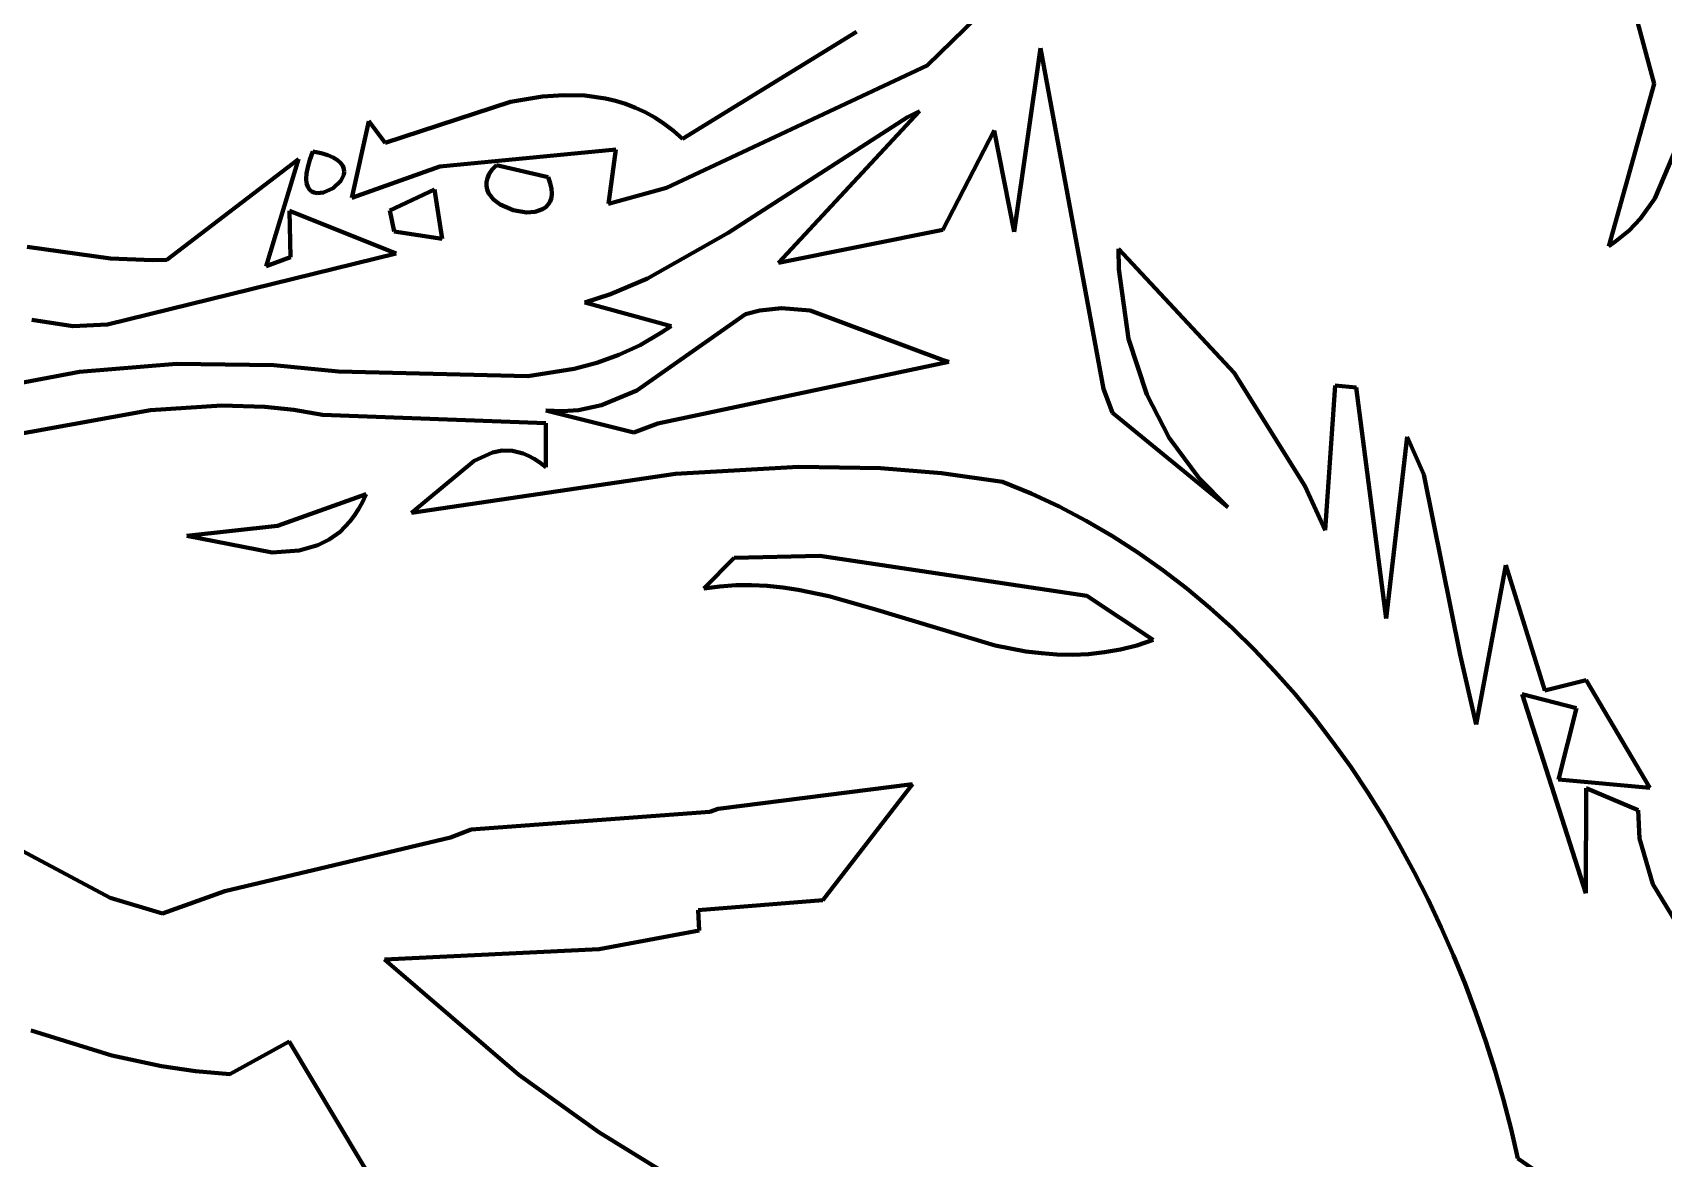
# Model space of a CAD drawing. Header units: millimetres. Extents: x 0 to 10.4, y 0 to 10.4.
# Drawn here: x 6.88 to 7.667, y 6.65 to 7.192 of the extents above; entities that cross this region are included whole.
import ezdxf

# ---------------------------------------------------------------- set-up
doc = ezdxf.new("R2010")
doc.units = ezdxf.units.MM
doc.layers.add('color#2b2b2bff', color=7, linetype='CONTINUOUS', lineweight=100)
doc.layers.add('color#fdfdfdff', color=7, linetype='CONTINUOUS', lineweight=100)

msp = doc.modelspace()

# ---------------------------------------------------------------- linework, layer by layer
at = {"layer": 'color#2b2b2bff'}
for p, q in [((7.35318, 7.21725), (7.31152, 7.17663)), ((7.66219, 7.16771), (7.65185, 7.20607)), ((7.19357, 7.14123), (7.27744, 7.19293)), ((7.35346, 7.09633), (7.36626, 7.18496)), ((7.36626, 7.18496), (7.39667, 7.02075)), ((7.31152, 7.17663), (7.18583, 7.11768)), ((7.64025, 7.08946), (7.66219, 7.16771)), ((7.68624, 7.16867), (7.66243, 7.1125)), ((7.05023, 7.13936), (7.11057, 7.15904)), ((7.11057, 7.15904), (7.12605, 7.16165)), ((7.12605, 7.16165), (7.1363, 7.16237)), ((7.1363, 7.16237), (7.14642, 7.16212)), ((7.14642, 7.16212), (7.15638, 7.16074)), ((7.15638, 7.16074), (7.16128, 7.15959)), ((7.16128, 7.15959), (7.16612, 7.15811)), ((7.16612, 7.15811), (7.17089, 7.15627)), ((7.17089, 7.15627), (7.1756, 7.15407)), ((7.03406, 7.11273), (7.04237, 7.14984)), ((7.04237, 7.14984), (7.05023, 7.13936)), ((7.1756, 7.15407), (7.18022, 7.15148)), ((7.18022, 7.15148), (7.18477, 7.14849)), ((7.18477, 7.14849), (7.18922, 7.14508)), ((7.21568, 7.09591), (7.30209, 7.15173)), ((7.30784, 7.15464), (7.23988, 7.08138)), ((7.30209, 7.15173), (7.30784, 7.15464)), ((7.18922, 7.14508), (7.19357, 7.14123)), ((7.31917, 7.09738), (7.34383, 7.14533)), ((7.34383, 7.14533), (7.35346, 7.09633)), ((7.01389, 7.13108), (7.0154, 7.13514)), ((7.0154, 7.13514), (7.01932, 7.13434)), ((7.01932, 7.13434), (7.02256, 7.13337)), ((7.02256, 7.13337), (7.02519, 7.13226)), ((7.16145, 7.13609), (7.07656, 7.12789)), ((7.15788, 7.10987), (7.16145, 7.13609)), ((6.9449, 7.08282), (7.00836, 7.1315)), ((7.00836, 7.1315), (6.99284, 7.07979)), ((7.0123, 7.12452), (7.01287, 7.12755)), ((7.01287, 7.12755), (7.01389, 7.13108)), ((7.02519, 7.13226), (7.02723, 7.13101)), ((7.02723, 7.13101), (7.02873, 7.12967)), ((7.02873, 7.12967), (7.02974, 7.12825)), ((7.02974, 7.12825), (7.03029, 7.12679)), ((7.03044, 7.12531), (7.03022, 7.12383)), ((7.03029, 7.12679), (7.03044, 7.12531)), ((7.07656, 7.12789), (7.03406, 7.11273)), ((7.10043, 7.12435), (7.10188, 7.12643)), ((7.10188, 7.12643), (7.10387, 7.12856)), ((7.10387, 7.12856), (7.12874, 7.12278)), ((7.01214, 7.12196), (7.0123, 7.12452)), ((7.01235, 7.11984), (7.01214, 7.12196)), ((7.01289, 7.11814), (7.01235, 7.11984)), ((7.0137, 7.11683), (7.01289, 7.11814)), ((7.01475, 7.11589), (7.0137, 7.11683)), ((7.02515, 7.11742), (7.02047, 7.11529)), ((7.02886, 7.12099), (7.02515, 7.11742)), ((7.03022, 7.12383), (7.02886, 7.12099)), ((7.05246, 7.10663), (7.07407, 7.11682)), ((7.07407, 7.11682), (7.07762, 7.09307)), ((7.099, 7.11852), (7.09903, 7.12039)), ((7.09936, 7.11674), (7.099, 7.11852)), ((7.09903, 7.12039), (7.0995, 7.12233)), ((7.0995, 7.12233), (7.10043, 7.12435)), ((7.12874, 7.12278), (7.12984, 7.11982)), ((7.12984, 7.11982), (7.13045, 7.11717)), ((7.13045, 7.11717), (7.13062, 7.11483)), ((7.18583, 7.11768), (7.15788, 7.10987)), ((7.016, 7.11529), (7.01475, 7.11589)), ((7.0174, 7.11501), (7.016, 7.11529)), ((7.02047, 7.11529), (7.0174, 7.11501)), ((7.10007, 7.11505), (7.09936, 7.11674)), ((7.10242, 7.11202), (7.10007, 7.11505)), ((7.10574, 7.10951), (7.10242, 7.11202)), ((7.11186, 7.10686), (7.10574, 7.10951)), ((7.12885, 7.10952), (7.12762, 7.1083)), ((7.12978, 7.11101), (7.12885, 7.10952)), ((7.13039, 7.11278), (7.12978, 7.11101)), ((7.13062, 7.11483), (7.13039, 7.11278)), ((7.66243, 7.1125), (7.65551, 7.10286)), ((7.00456, 7.08421), (7.00414, 7.1065)), ((7.00414, 7.1065), (7.05559, 7.0859)), ((7.05463, 7.09654), (7.05246, 7.10663)), ((7.11843, 7.1058), (7.11186, 7.10686)), ((7.12256, 7.10611), (7.11843, 7.1058)), ((7.12614, 7.10733), (7.12256, 7.10611)), ((7.12762, 7.1083), (7.12614, 7.10733)), ((7.65551, 7.10286), (7.65003, 7.09706)), ((7.07762, 7.09307), (7.05463, 7.09654)), ((7.1767, 7.07382), (7.21568, 7.09591)), ((7.23988, 7.08138), (7.31917, 7.09738)), ((7.65003, 7.09706), (7.64374, 7.09183)), ((6.8776, 7.08918), (6.9177, 7.08349)), ((7.05559, 7.0859), (6.91629, 7.05173)), ((7.40405, 7.07833), (7.40378, 7.08826)), ((7.40378, 7.08826), (7.45961, 7.02837)), ((7.64374, 7.09183), (7.64025, 7.08946)), ((6.9177, 7.08349), (6.93805, 7.0827)), ((6.93805, 7.0827), (6.9449, 7.08282)), ((6.99284, 7.07979), (7.00456, 7.08421)), ((7.4087, 7.04484), (7.40405, 7.07833)), ((7.15887, 7.06636), (7.1767, 7.07382)), ((7.14647, 7.06229), (7.15887, 7.06636)), ((7.18806, 7.05096), (7.14647, 7.06229)), ((6.89967, 7.05098), (6.87987, 7.05393)), ((7.22389, 7.05664), (7.1715, 7.01989)), ((7.2309, 7.05853), (7.22389, 7.05664)), ((7.24135, 7.05966), (7.2309, 7.05853)), ((7.25515, 7.0585), (7.24135, 7.05966)), ((7.31875, 7.03474), (7.25515, 7.0585)), ((6.91629, 7.05173), (6.89967, 7.05098)), ((7.17317, 7.04177), (7.18318, 7.04761)), ((7.18318, 7.04761), (7.18806, 7.05096)), ((7.16284, 7.03701), (7.17317, 7.04177)), ((7.41746, 7.01797), (7.4087, 7.04484)), ((6.90277, 7.02883), (6.94958, 7.03281)), ((6.94958, 7.03281), (6.99657, 7.03203)), ((6.99657, 7.03203), (7.02769, 7.02902)), ((7.11908, 7.02674), (7.14137, 7.0303)), ((7.14137, 7.0303), (7.15223, 7.03321)), ((7.15223, 7.03321), (7.16284, 7.03701)), ((7.18165, 7.00394), (7.32201, 7.03364)), ((7.32201, 7.03364), (7.31875, 7.03474)), ((6.86433, 7.02164), (6.90277, 7.02883)), ((7.02769, 7.02902), (7.11908, 7.02674)), ((7.45961, 7.02837), (7.49365, 6.97392)), ((7.1715, 7.01989), (7.1545, 7.01273)), ((7.39667, 7.02075), (7.40091, 7.00904)), ((7.42831, 6.9971), (7.41746, 7.01797)), ((7.50347, 6.95247), (7.50827, 7.02224)), ((7.50827, 7.02224), (7.51839, 7.02133)), ((7.51839, 7.02133), (7.53294, 6.90984)), ((6.93703, 7.01033), (6.82064, 6.98939)), ((6.9715, 7.01271), (6.93703, 7.01033)), ((6.99225, 7.01207), (6.9715, 7.01271)), ((7.0061, 7.01056), (6.99225, 7.01207)), ((7.01997, 7.00809), (7.0061, 7.01056)), ((7.12775, 7.0041), (7.01997, 7.00809)), ((7.12767, 7.01028), (7.17008, 6.99966)), ((7.13577, 7.00988), (7.12767, 7.01028)), ((7.1435, 7.01041), (7.13577, 7.00988)), ((7.1545, 7.01273), (7.1435, 7.01041)), ((7.40091, 7.00904), (7.45648, 6.96362)), ((7.12763, 6.98287), (7.12775, 7.0041)), ((7.17008, 6.99966), (7.18165, 7.00394)), ((7.44255, 6.97781), (7.42831, 6.9971)), ((7.53294, 6.90984), (7.54297, 6.99748)), ((7.54297, 6.99748), (7.55103, 6.97941)), ((7.06285, 6.96093), (7.09312, 6.98594)), ((7.09312, 6.98594), (7.102, 6.99003)), ((7.102, 6.99003), (7.10669, 6.99089)), ((7.10669, 6.99089), (7.11158, 6.99075)), ((7.11158, 6.99075), (7.11668, 6.98947)), ((7.11668, 6.98947), (7.11932, 6.98835)), ((7.11932, 6.98835), (7.12203, 6.98689)), ((7.12203, 6.98689), (7.12479, 6.98507)), ((7.12479, 6.98507), (7.12763, 6.98287)), ((7.2495, 6.98312), (7.19018, 6.97967)), ((7.289, 6.98246), (7.2495, 6.98312)), ((7.19018, 6.97967), (7.06285, 6.96093)), ((7.31853, 6.98007), (7.289, 6.98246)), ((7.34793, 6.97583), (7.31853, 6.98007)), ((7.36173, 6.97015), (7.34793, 6.97583)), ((7.45648, 6.96362), (7.44255, 6.97781)), ((7.55103, 6.97941), (7.56858, 6.89244)), ((6.99827, 6.95455), (7.04101, 6.96982)), ((7.04101, 6.96982), (7.03926, 6.96605)), ((7.37516, 6.96387), (7.36173, 6.97015)), ((7.49365, 6.97392), (7.50347, 6.95247)), ((7.03736, 6.9626), (7.03532, 6.95946)), ((7.03926, 6.96605), (7.03736, 6.9626)), ((7.38822, 6.95703), (7.37516, 6.96387)), ((6.95453, 6.94983), (6.99827, 6.95455)), ((7.02844, 6.95179), (7.02327, 6.94802)), ((7.03315, 6.95662), (7.02844, 6.95179)), ((7.03532, 6.95946), (7.03315, 6.95662)), ((7.40091, 6.94964), (7.38822, 6.95703)), ((6.99578, 6.94176), (6.95453, 6.94983)), ((7.0177, 6.94522), (7.00871, 6.94264)), ((7.02327, 6.94802), (7.0177, 6.94522)), ((7.41323, 6.94173), (7.40091, 6.94964)), ((7.00871, 6.94264), (6.99578, 6.94176)), ((7.20392, 6.92432), (7.21845, 6.93921)), ((7.21845, 6.93921), (7.25988, 6.94015)), ((7.25988, 6.94015), (7.38863, 6.92089)), ((7.42517, 6.9333), (7.41323, 6.94173)), ((7.43674, 6.9244), (7.42517, 6.9333)), ((7.57637, 6.8588), (7.59069, 6.93569)), ((7.59069, 6.93569), (7.60948, 6.87525)), ((7.21165, 6.92538), (7.20392, 6.92432)), ((7.21932, 6.92591), (7.21165, 6.92538)), ((7.22692, 6.92597), (7.21932, 6.92591)), ((7.23446, 6.9256), (7.22692, 6.92597)), ((7.24195, 6.92483), (7.23446, 6.9256)), ((7.24939, 6.92372), (7.24195, 6.92483)), ((7.26416, 6.92061), (7.24939, 6.92372)), ((7.2861, 6.9144), (7.26416, 6.92061)), ((7.38863, 6.92089), (7.42053, 6.89956)), ((7.44794, 6.91503), (7.43674, 6.9244)), ((7.34444, 6.89682), (7.2861, 6.9144)), ((7.45876, 6.90522), (7.44794, 6.91503)), ((7.46921, 6.895), (7.45876, 6.90522)), ((7.35923, 6.89403), (7.34444, 6.89682)), ((7.41262, 6.89697), (7.40479, 6.895)), ((7.42053, 6.89956), (7.41262, 6.89697)), ((7.36668, 6.89312), (7.35923, 6.89403)), ((7.37418, 6.89258), (7.36668, 6.89312)), ((7.38174, 6.89245), (7.37418, 6.89258)), ((7.38936, 6.89279), (7.38174, 6.89245)), ((7.39704, 6.89362), (7.38936, 6.89279)), ((7.40479, 6.895), (7.39704, 6.89362)), ((7.47929, 6.88437), (7.46921, 6.895)), ((7.56858, 6.89244), (7.57637, 6.8588)), ((7.48899, 6.87337), (7.47929, 6.88437)), ((7.49832, 6.86201), (7.48899, 6.87337)), ((7.62468, 6.86663), (7.59848, 6.87344)), ((7.59848, 6.87344), (7.62923, 6.77746)), ((7.60948, 6.87525), (7.62932, 6.88011)), ((7.62932, 6.88011), (7.66011, 6.82825)), ((7.61604, 6.83222), (7.62468, 6.86663)), ((7.50727, 6.85032), (7.49832, 6.86201)), ((7.51585, 6.83832), (7.50727, 6.85032)), ((6.80731, 6.83406), (6.91768, 6.77521)), ((7.52405, 6.82603), (7.51585, 6.83832)), ((7.21072, 6.81805), (7.30456, 6.83001)), ((7.30456, 6.83001), (7.26131, 6.77414)), ((7.53188, 6.81347), (7.52405, 6.82603)), ((7.66011, 6.82825), (7.61604, 6.83222)), ((7.62923, 6.77746), (7.62935, 6.82809)), ((7.62935, 6.82809), (7.6544, 6.81742)), ((7.20671, 6.81675), (7.21072, 6.81805)), ((7.09171, 6.8082), (7.20671, 6.81675)), ((7.53933, 6.80066), (7.53188, 6.81347)), ((7.6544, 6.81742), (7.65514, 6.80386)), ((6.97291, 6.77836), (7.08173, 6.80423)), ((7.08173, 6.80423), (7.09171, 6.8082)), ((7.65514, 6.80386), (7.66152, 6.78179)), ((7.54641, 6.78762), (7.53933, 6.80066)), ((7.55311, 6.77438), (7.54641, 6.78762)), ((7.66152, 6.78179), (7.69253, 6.73062)), ((6.91768, 6.77521), (6.94283, 6.76767)), ((6.94283, 6.76767), (6.97291, 6.77836)), ((7.26131, 6.77414), (7.2012, 6.76917)), ((7.55944, 6.76095), (7.55311, 6.77438)), ((7.2012, 6.76917), (7.20165, 6.7595)), ((7.20165, 6.7595), (7.15344, 6.75044)), ((7.56539, 6.74737), (7.55944, 6.76095)), ((7.15344, 6.75044), (7.04982, 6.74551)), ((7.57096, 6.73364), (7.56539, 6.74737)), ((7.04982, 6.74551), (7.11466, 6.6899)), ((7.57615, 6.7198), (7.57096, 6.73364)), ((7.58097, 6.70585), (7.57615, 6.7198)), ((6.91842, 6.69913), (6.87951, 6.71125)), ((7.00395, 6.70585), (6.97528, 6.69023)), ((7.07198, 6.59245), (7.00395, 6.70585)), ((7.58541, 6.69183), (7.58097, 6.70585)), ((6.94238, 6.69393), (6.91842, 6.69913)), ((6.95868, 6.69157), (6.94238, 6.69393)), ((6.97528, 6.69023), (6.95868, 6.69157)), ((7.11466, 6.6899), (7.15326, 6.66217)), ((7.58947, 6.67776), (7.58541, 6.69183)), ((7.59316, 6.66365), (7.58947, 6.67776)), ((7.15326, 6.66217), (7.18554, 6.64224)), ((7.59646, 6.64953), (7.59316, 6.66365)), ((7.6252, 6.62974), (7.59646, 6.64953))]:
    msp.add_line(p, q, dxfattribs=at)
at = {"layer": 'color#fdfdfdff'}
for p, q in [((7.31152, 7.17663), (7.35318, 7.21725)), ((7.65185, 7.20607), (7.66219, 7.16771)), ((7.27744, 7.19293), (7.19357, 7.14123)), ((7.36626, 7.18496), (7.35346, 7.09633)), ((7.39667, 7.02075), (7.36626, 7.18496)), ((7.18583, 7.11768), (7.31152, 7.17663)), ((7.66219, 7.16771), (7.64025, 7.08946)), ((7.66243, 7.1125), (7.68624, 7.16867)), ((7.11057, 7.15904), (7.05023, 7.13936)), ((7.12605, 7.16165), (7.11057, 7.15904)), ((7.1363, 7.16237), (7.12605, 7.16165)), ((7.14642, 7.16212), (7.1363, 7.16237)), ((7.15638, 7.16074), (7.14642, 7.16212)), ((7.16128, 7.15959), (7.15638, 7.16074)), ((7.16612, 7.15811), (7.16128, 7.15959)), ((7.17089, 7.15627), (7.16612, 7.15811)), ((7.1756, 7.15407), (7.17089, 7.15627)), ((7.04237, 7.14984), (7.03406, 7.11273)), ((7.05023, 7.13936), (7.04237, 7.14984)), ((7.18022, 7.15148), (7.1756, 7.15407)), ((7.18477, 7.14849), (7.18022, 7.15148)), ((7.18922, 7.14508), (7.18477, 7.14849)), ((7.30209, 7.15173), (7.21568, 7.09591)), ((7.23988, 7.08138), (7.30784, 7.15464)), ((7.30784, 7.15464), (7.30209, 7.15173)), ((7.19357, 7.14123), (7.18922, 7.14508)), ((7.34383, 7.14533), (7.31917, 7.09738)), ((7.35346, 7.09633), (7.34383, 7.14533)), ((7.0154, 7.13514), (7.01389, 7.13108)), ((7.01932, 7.13434), (7.0154, 7.13514)), ((7.02256, 7.13337), (7.01932, 7.13434)), ((7.02519, 7.13226), (7.02256, 7.13337)), ((7.07656, 7.12789), (7.16145, 7.13609)), ((7.16145, 7.13609), (7.15788, 7.10987)), ((7.00836, 7.1315), (6.9449, 7.08282)), ((6.99284, 7.07979), (7.00836, 7.1315)), ((7.01287, 7.12755), (7.0123, 7.12452)), ((7.01389, 7.13108), (7.01287, 7.12755)), ((7.02723, 7.13101), (7.02519, 7.13226)), ((7.02873, 7.12967), (7.02723, 7.13101)), ((7.02974, 7.12825), (7.02873, 7.12967)), ((7.03029, 7.12679), (7.02974, 7.12825)), ((7.03022, 7.12383), (7.03044, 7.12531)), ((7.03044, 7.12531), (7.03029, 7.12679)), ((7.03406, 7.11273), (7.07656, 7.12789)), ((7.10188, 7.12643), (7.10043, 7.12435)), ((7.10387, 7.12856), (7.10188, 7.12643)), ((7.12874, 7.12278), (7.10387, 7.12856)), ((7.0123, 7.12452), (7.01214, 7.12196)), ((7.01214, 7.12196), (7.01235, 7.11984)), ((7.01235, 7.11984), (7.01289, 7.11814)), ((7.01289, 7.11814), (7.0137, 7.11683)), ((7.0137, 7.11683), (7.01475, 7.11589)), ((7.02047, 7.11529), (7.02515, 7.11742)), ((7.02515, 7.11742), (7.02886, 7.12099)), ((7.02886, 7.12099), (7.03022, 7.12383)), ((7.07407, 7.11682), (7.05246, 7.10663)), ((7.07762, 7.09307), (7.07407, 7.11682)), ((7.09903, 7.12039), (7.099, 7.11852)), ((7.099, 7.11852), (7.09936, 7.11674)), ((7.0995, 7.12233), (7.09903, 7.12039)), ((7.10043, 7.12435), (7.0995, 7.12233)), ((7.12984, 7.11982), (7.12874, 7.12278)), ((7.13045, 7.11717), (7.12984, 7.11982)), ((7.13062, 7.11483), (7.13045, 7.11717)), ((7.15788, 7.10987), (7.18583, 7.11768)), ((7.01475, 7.11589), (7.016, 7.11529)), ((7.016, 7.11529), (7.0174, 7.11501)), ((7.0174, 7.11501), (7.02047, 7.11529)), ((7.09936, 7.11674), (7.10007, 7.11505)), ((7.10007, 7.11505), (7.10242, 7.11202)), ((7.10242, 7.11202), (7.10574, 7.10951)), ((7.10574, 7.10951), (7.11186, 7.10686)), ((7.12762, 7.1083), (7.12885, 7.10952)), ((7.12885, 7.10952), (7.12978, 7.11101)), ((7.12978, 7.11101), (7.13039, 7.11278)), ((7.13039, 7.11278), (7.13062, 7.11483)), ((7.65551, 7.10286), (7.66243, 7.1125)), ((7.05559, 7.0859), (7.00414, 7.1065)), ((7.00414, 7.1065), (7.00456, 7.08421)), ((7.05246, 7.10663), (7.05463, 7.09654)), ((7.11186, 7.10686), (7.11843, 7.1058)), ((7.11843, 7.1058), (7.12256, 7.10611)), ((7.12256, 7.10611), (7.12614, 7.10733)), ((7.12614, 7.10733), (7.12762, 7.1083)), ((7.65003, 7.09706), (7.65551, 7.10286)), ((7.05463, 7.09654), (7.07762, 7.09307)), ((7.21568, 7.09591), (7.1767, 7.07382)), ((7.31917, 7.09738), (7.23988, 7.08138)), ((7.64374, 7.09183), (7.65003, 7.09706)), ((6.9177, 7.08349), (6.8776, 7.08918)), ((6.91629, 7.05173), (7.05559, 7.0859)), ((7.45961, 7.02837), (7.40378, 7.08826)), ((7.40378, 7.08826), (7.40405, 7.07833)), ((7.64025, 7.08946), (7.64374, 7.09183)), ((6.93805, 7.0827), (6.9177, 7.08349)), ((6.9449, 7.08282), (6.93805, 7.0827)), ((7.00456, 7.08421), (6.99284, 7.07979)), ((7.40405, 7.07833), (7.4087, 7.04484)), ((7.1767, 7.07382), (7.15887, 7.06636)), ((7.15887, 7.06636), (7.14647, 7.06229)), ((7.14647, 7.06229), (7.18806, 7.05096)), ((6.87987, 7.05393), (6.89967, 7.05098)), ((7.1715, 7.01989), (7.22389, 7.05664)), ((7.22389, 7.05664), (7.2309, 7.05853)), ((7.2309, 7.05853), (7.24135, 7.05966)), ((7.24135, 7.05966), (7.25515, 7.0585)), ((7.25515, 7.0585), (7.31875, 7.03474)), ((6.89967, 7.05098), (6.91629, 7.05173)), ((7.18318, 7.04761), (7.17317, 7.04177)), ((7.18806, 7.05096), (7.18318, 7.04761)), ((7.17317, 7.04177), (7.16284, 7.03701)), ((7.4087, 7.04484), (7.41746, 7.01797)), ((6.94958, 7.03281), (6.90277, 7.02883)), ((6.99657, 7.03203), (6.94958, 7.03281)), ((7.02769, 7.02902), (6.99657, 7.03203)), ((7.14137, 7.0303), (7.11908, 7.02674)), ((7.15223, 7.03321), (7.14137, 7.0303)), ((7.16284, 7.03701), (7.15223, 7.03321)), ((7.32201, 7.03364), (7.18165, 7.00394)), ((7.31875, 7.03474), (7.32201, 7.03364)), ((6.90277, 7.02883), (6.86433, 7.02164)), ((7.11908, 7.02674), (7.02769, 7.02902)), ((7.49365, 6.97392), (7.45961, 7.02837)), ((7.1545, 7.01273), (7.1715, 7.01989)), ((7.40091, 7.00904), (7.39667, 7.02075)), ((7.41746, 7.01797), (7.42831, 6.9971)), ((7.50827, 7.02224), (7.50347, 6.95247)), ((7.51839, 7.02133), (7.50827, 7.02224)), ((7.53294, 6.90984), (7.51839, 7.02133)), ((6.82064, 6.98939), (6.93703, 7.01033)), ((6.93703, 7.01033), (6.9715, 7.01271)), ((6.9715, 7.01271), (6.99225, 7.01207)), ((6.99225, 7.01207), (7.0061, 7.01056)), ((7.0061, 7.01056), (7.01997, 7.00809)), ((7.01997, 7.00809), (7.12775, 7.0041)), ((7.12767, 7.01028), (7.13577, 7.00988)), ((7.17008, 6.99966), (7.12767, 7.01028)), ((7.13577, 7.00988), (7.1435, 7.01041)), ((7.1435, 7.01041), (7.1545, 7.01273)), ((7.45648, 6.96362), (7.40091, 7.00904)), ((7.12775, 7.0041), (7.12763, 6.98287)), ((7.18165, 7.00394), (7.17008, 6.99966)), ((7.42831, 6.9971), (7.44255, 6.97781)), ((7.54297, 6.99748), (7.53294, 6.90984)), ((7.55103, 6.97941), (7.54297, 6.99748)), ((7.09312, 6.98594), (7.06285, 6.96093)), ((7.102, 6.99003), (7.09312, 6.98594)), ((7.10669, 6.99089), (7.102, 6.99003)), ((7.11158, 6.99075), (7.10669, 6.99089)), ((7.11668, 6.98947), (7.11158, 6.99075)), ((7.11932, 6.98835), (7.11668, 6.98947)), ((7.12203, 6.98689), (7.11932, 6.98835)), ((7.12479, 6.98507), (7.12203, 6.98689)), ((7.12763, 6.98287), (7.12479, 6.98507)), ((7.19018, 6.97967), (7.2495, 6.98312)), ((7.2495, 6.98312), (7.289, 6.98246)), ((7.06285, 6.96093), (7.19018, 6.97967)), ((7.289, 6.98246), (7.31853, 6.98007)), ((7.31853, 6.98007), (7.34793, 6.97583)), ((7.34793, 6.97583), (7.36173, 6.97015)), ((7.44255, 6.97781), (7.45648, 6.96362)), ((7.56858, 6.89244), (7.55103, 6.97941)), ((7.04101, 6.96982), (6.99827, 6.95455)), ((7.03926, 6.96605), (7.04101, 6.96982)), ((7.36173, 6.97015), (7.37516, 6.96387)), ((7.50347, 6.95247), (7.49365, 6.97392)), ((7.03532, 6.95946), (7.03736, 6.9626)), ((7.03736, 6.9626), (7.03926, 6.96605)), ((7.37516, 6.96387), (7.38822, 6.95703)), ((6.99827, 6.95455), (6.95453, 6.94983)), ((7.02327, 6.94802), (7.02844, 6.95179)), ((7.02844, 6.95179), (7.03315, 6.95662)), ((7.03315, 6.95662), (7.03532, 6.95946)), ((7.38822, 6.95703), (7.40091, 6.94964)), ((6.95453, 6.94983), (6.99578, 6.94176)), ((7.00871, 6.94264), (7.0177, 6.94522)), ((7.0177, 6.94522), (7.02327, 6.94802)), ((7.40091, 6.94964), (7.41323, 6.94173)), ((6.99578, 6.94176), (7.00871, 6.94264)), ((7.21845, 6.93921), (7.20392, 6.92432)), ((7.25988, 6.94015), (7.21845, 6.93921)), ((7.38863, 6.92089), (7.25988, 6.94015)), ((7.41323, 6.94173), (7.42517, 6.9333)), ((7.42517, 6.9333), (7.43674, 6.9244)), ((7.59069, 6.93569), (7.57637, 6.8588)), ((7.60948, 6.87525), (7.59069, 6.93569)), ((7.20392, 6.92432), (7.21165, 6.92538)), ((7.21165, 6.92538), (7.21932, 6.92591)), ((7.21932, 6.92591), (7.22692, 6.92597)), ((7.22692, 6.92597), (7.23446, 6.9256)), ((7.23446, 6.9256), (7.24195, 6.92483)), ((7.24195, 6.92483), (7.24939, 6.92372)), ((7.24939, 6.92372), (7.26416, 6.92061)), ((7.26416, 6.92061), (7.2861, 6.9144)), ((7.42053, 6.89956), (7.38863, 6.92089)), ((7.43674, 6.9244), (7.44794, 6.91503)), ((7.2861, 6.9144), (7.34444, 6.89682)), ((7.44794, 6.91503), (7.45876, 6.90522)), ((7.45876, 6.90522), (7.46921, 6.895)), ((7.34444, 6.89682), (7.35923, 6.89403)), ((7.40479, 6.895), (7.41262, 6.89697)), ((7.41262, 6.89697), (7.42053, 6.89956)), ((7.35923, 6.89403), (7.36668, 6.89312)), ((7.36668, 6.89312), (7.37418, 6.89258)), ((7.37418, 6.89258), (7.38174, 6.89245)), ((7.38174, 6.89245), (7.38936, 6.89279)), ((7.38936, 6.89279), (7.39704, 6.89362)), ((7.39704, 6.89362), (7.40479, 6.895)), ((7.46921, 6.895), (7.47929, 6.88437)), ((7.57637, 6.8588), (7.56858, 6.89244)), ((7.47929, 6.88437), (7.48899, 6.87337)), ((7.48899, 6.87337), (7.49832, 6.86201)), ((7.62923, 6.77746), (7.59848, 6.87344)), ((7.59848, 6.87344), (7.62468, 6.86663)), ((7.62932, 6.88011), (7.60948, 6.87525)), ((7.66011, 6.82825), (7.62932, 6.88011)), ((7.62468, 6.86663), (7.61604, 6.83222)), ((7.49832, 6.86201), (7.50727, 6.85032)), ((7.50727, 6.85032), (7.51585, 6.83832)), ((6.91768, 6.77521), (6.80731, 6.83406)), ((7.51585, 6.83832), (7.52405, 6.82603)), ((7.30456, 6.83001), (7.21072, 6.81805)), ((7.26131, 6.77414), (7.30456, 6.83001)), ((7.52405, 6.82603), (7.53188, 6.81347)), ((7.61604, 6.83222), (7.66011, 6.82825)), ((7.62935, 6.82809), (7.62923, 6.77746)), ((7.6544, 6.81742), (7.62935, 6.82809)), ((7.21072, 6.81805), (7.20671, 6.81675)), ((7.20671, 6.81675), (7.09171, 6.8082)), ((7.53188, 6.81347), (7.53933, 6.80066)), ((7.65514, 6.80386), (7.6544, 6.81742)), ((7.08173, 6.80423), (6.97291, 6.77836)), ((7.09171, 6.8082), (7.08173, 6.80423)), ((7.66152, 6.78179), (7.65514, 6.80386)), ((7.53933, 6.80066), (7.54641, 6.78762)), ((7.54641, 6.78762), (7.55311, 6.77438)), ((7.69253, 6.73062), (7.66152, 6.78179)), ((6.94283, 6.76767), (6.91768, 6.77521)), ((6.97291, 6.77836), (6.94283, 6.76767)), ((7.2012, 6.76917), (7.26131, 6.77414)), ((7.55311, 6.77438), (7.55944, 6.76095)), ((7.20165, 6.7595), (7.2012, 6.76917)), ((7.15344, 6.75044), (7.20165, 6.7595)), ((7.55944, 6.76095), (7.56539, 6.74737)), ((7.04982, 6.74551), (7.15344, 6.75044)), ((7.56539, 6.74737), (7.57096, 6.73364)), ((7.11466, 6.6899), (7.04982, 6.74551)), ((7.57096, 6.73364), (7.57615, 6.7198)), ((7.57615, 6.7198), (7.58097, 6.70585)), ((6.87951, 6.71125), (6.91842, 6.69913)), ((6.97528, 6.69023), (7.00395, 6.70585)), ((7.00395, 6.70585), (7.07198, 6.59245)), ((7.58097, 6.70585), (7.58541, 6.69183)), ((6.91842, 6.69913), (6.94238, 6.69393)), ((6.94238, 6.69393), (6.95868, 6.69157)), ((6.95868, 6.69157), (6.97528, 6.69023)), ((7.15326, 6.66217), (7.11466, 6.6899)), ((7.58541, 6.69183), (7.58947, 6.67776)), ((7.58947, 6.67776), (7.59316, 6.66365)), ((7.18554, 6.64224), (7.15326, 6.66217)), ((7.59316, 6.66365), (7.59646, 6.64953)), ((7.59646, 6.64953), (7.6252, 6.62974))]:
    msp.add_line(p, q, dxfattribs=at)

doc.saveas('drawing.dxf')
